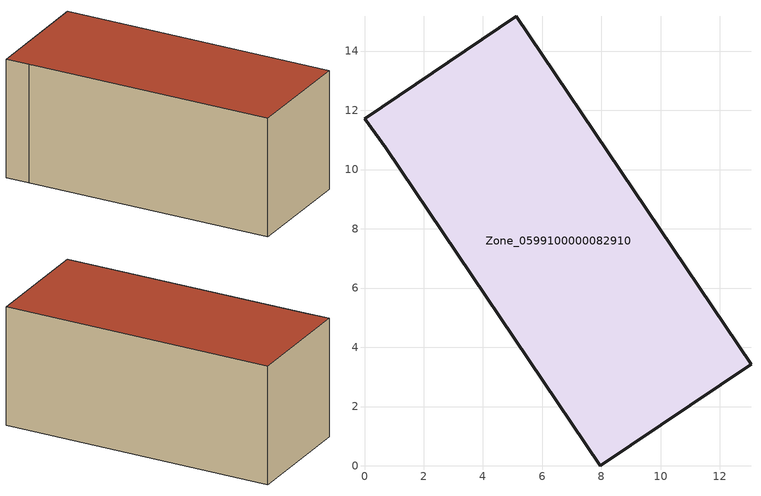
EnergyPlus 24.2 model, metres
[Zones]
Zone_0599100000082910
 floor ground (C_G): 7.96,0 0.72,10.73 0,11.71 5.13,15.17 13.05,3.42 z0
 wall outside (C_F): 0.72,10.73 7.96,0 13.05,3.42 5.13,15.17 0,11.71 0.72,10.73 z0:6.22
 roof outside (C_R): 13.05,3.42 5.13,15.17 0,11.71 0.72,10.73 7.96,0 z6.22
[BUILDING]
Pand.0599100000082910: North Axis=0; Terrain=City; Loads Convergence Tolerance Value=0.04; Temperature Convergence Tolerance Value=0.4; Solar Distribution=FullExterior; Maximum Number of Warmup Days=25; Minimum Number of Warmup Days=1
[Site:Location]
Rotterdam.The.Hague.AP_ZH_NLD Design_Conditions: Latitude=51.96; Longitude=4.45; Time Zone=1; Elevation=-4.5
[SITE:GROUNDTEMPERATURE:BUILDINGSURFACE]
18, 18, 18, 18, 18, 18, 18, 18, 18, 18, 18, 18
[MATERIAL] Thermal Absorptance=0.9; Solar Absorptance=0.7; Visible Absorptance=0.7
Name | Roughness | Thickness | Conductivity | Density | Specific Heat
G.TI.1975-1991 | MediumSmooth | 0.15 | 0.288461 | 540 | 1210
F.TI.1975-1991 | Rough | 0.3 | 0.230769 | 1920 | 840
R.TI.1975-1991 | MediumRough | 0.2 | 0.153846 | 1500 | 1000
[CONSTRUCTION]
C_G: G.TI.1975-1991
C_F: F.TI.1975-1991
C_R: R.TI.1975-1991
[ZONE]
Zone_0599100000082910: Type=1; Multiplier=1; Ceiling Height=Autocalculate; Volume=Autocalculate; Floor Area=autocalculate; Part of Total Floor Area=Yes
[ZONEINFILTRATION:DESIGNFLOWRATE]
Infil_Zone_0599100000082910: Zone or ZoneList or Space or SpaceList=Zone_0599100000082910; Schedule=AlwaysOn; Design Flow Rate Calculation Method=Flow/Area; Flow Rate per Floor Area=0.003; Constant Term Coefficient=1; Temperature Term Coefficient=0; Velocity Term Coefficient=0; Velocity Squared Term Coefficient=0
[HVACTEMPLATE:ZONE:IDEALLOADSAIRSYSTEM]
Zone_0599100000082910: Maximum Heating Supply Air Temperature=50; Minimum Cooling Supply Air Temperature=13; Maximum Heating Supply Air Humidity Ratio=0.0156; Minimum Cooling Supply Air Humidity Ratio=0.0077; Heating Limit=NoLimit; Cooling Limit=NoLimit; Dehumidification Control Type=ConstantSensibleHeatRatio; Cooling Sensible Heat Ratio=0.7; Dehumidification Setpoint=60; Humidification Control Type=None; Humidification Setpoint=30; Outdoor Air Method=None; Outdoor Air Flow Rate per Person=0.00944; Outdoor Air Flow Rate per Zone Floor Area=0; Outdoor Air Flow Rate per Zone=0; Demand Controlled Ventilation Type=None; Outdoor Air Economizer Type=NoEconomizer; Heat Recovery Type=None; Sensible Heat Recovery Effectiveness=0.7; Latent Heat Recovery Effectiveness=0.65
[ZONECONTROL:THERMOSTAT]
ThermostatControl_Zone_0599100000082910: Zone or ZoneList=Zone_0599100000082910; Control Type Schedule=DualSetpointControlType; Control 1=Thermostat_Zone_0599100000082910; Temperature Difference Between Cutout And Setpoint=0
[THERMOSTATSETPOINT:DUALSETPOINT]
Thermostat_Zone_0599100000082910: Heating Setpoint Temperature Schedule=HeatingSetpoint_Zone_0599100000082910; Cooling Setpoint Temperature Schedule=CoolingSetpoint_Zone_0599100000082910
[SCHEDULE:COMPACT]
HeatingSetpoint_Zone_0599100000082910: Through: 12/31, For: AllDays, Until: 24:00, 21
CoolingSetpoint_Zone_0599100000082910: Through: 12/31, For: AllDays, Until: 24:00, 24
DualSetpointControlType: Through: 12/31, For: AllDays, Until: 24:00, 4
AlwaysOn: Through: 12/31, For: AllDays, Until: 24:00, 1
